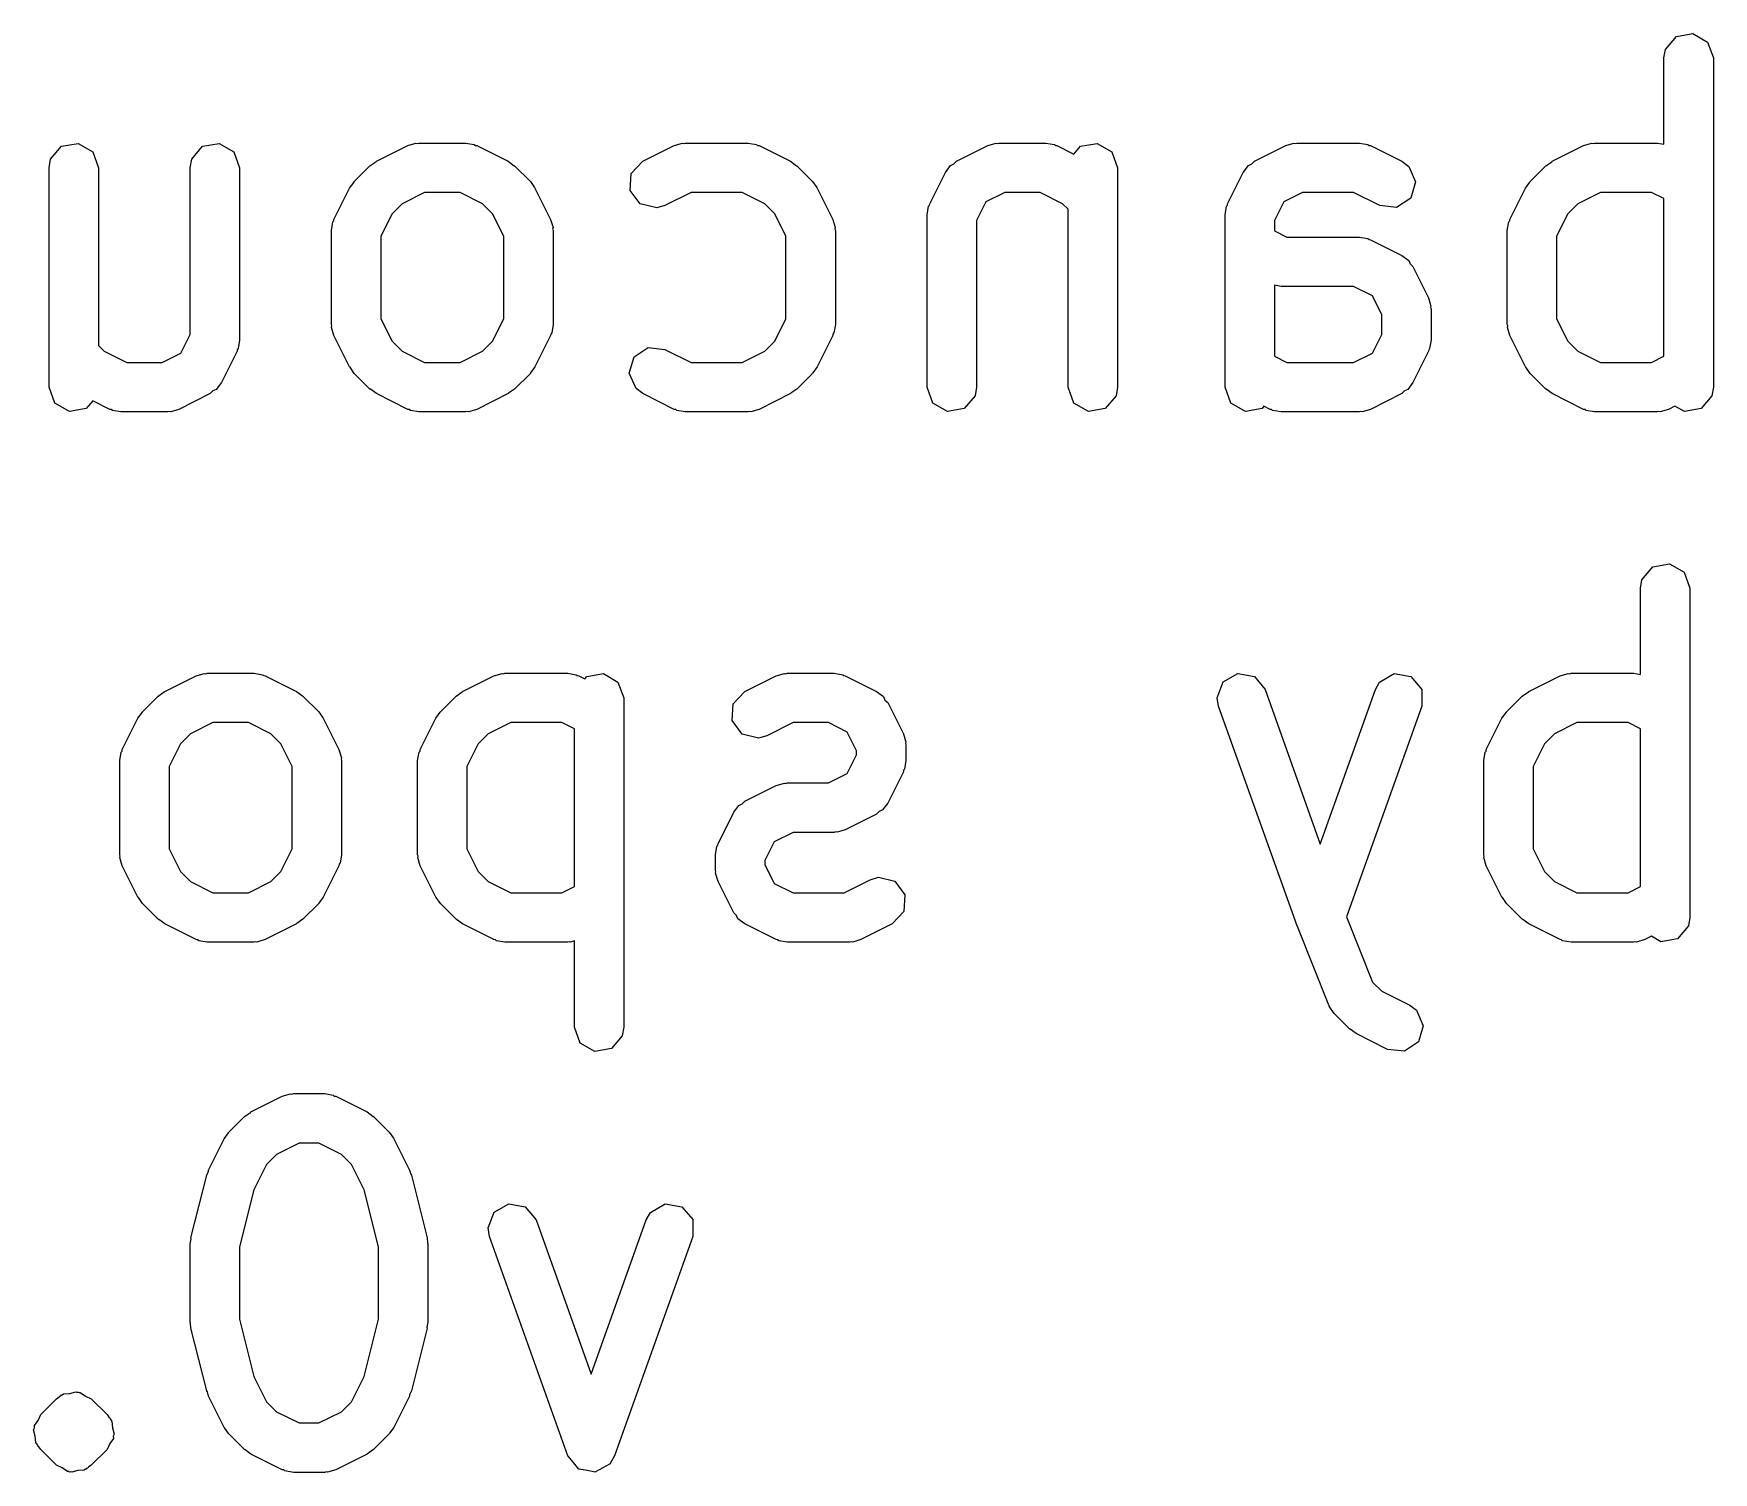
# Model space of a CAD drawing. Extents: x 3.18 to 9.55, y -3.25 to -0.52.
# Drawn here: x 8.5973 to 8.7982, y -0.7813 to -0.6093 of the extents above; entities that cross this region are included whole.
import ezdxf

# ---------------------------------------------------------------- set-up
doc = ezdxf.new("R2010")
doc.units = 0
doc.header["$MEASUREMENT"] = 0
doc.layers.add('BLACK', color=7, linetype='CONTINUOUS')

msp = doc.modelspace()

# ---------------------------------------------------------------- linework, layer by layer
at = {"layer": 'BLACK', "linetype": 'CONTINUOUS'}
for p, q in [((8.79245, -0.611223), (8.79375, -0.609675)), ((8.79375, -0.609675), (8.79574, -0.609325)), ((8.79574, -0.609325), (8.79749, -0.610334)), ((8.79749, -0.610334), (8.79818, -0.612232)), ((8.79227, -0.612232), (8.79245, -0.611223)), ((8.79227, -0.622544), (8.79227, -0.612232)), ((8.79818, -0.612232), (8.79818, -0.651603)), ((8.60065, -0.622799), (8.60264, -0.622448)), ((8.60264, -0.622448), (8.60439, -0.623458)), ((8.61752, -0.622799), (8.61951, -0.622448)), ((8.61951, -0.622448), (8.62126, -0.623458)), ((8.64205, -0.622715), (8.64303, -0.622422)), ((8.64303, -0.622422), (8.6432, -0.622464)), ((8.6432, -0.622464), (8.64337, -0.622403)), ((8.64337, -0.622403), (8.64899, -0.622403)), ((8.64899, -0.622403), (8.65, -0.622581)), ((8.65, -0.622581), (8.65014, -0.622695)), ((8.65014, -0.622695), (8.65031, -0.622715)), ((8.67392, -0.622715), (8.6749, -0.622422)), ((8.6749, -0.622422), (8.67507, -0.622464)), ((8.67507, -0.622464), (8.67524, -0.622403)), ((8.67524, -0.622403), (8.68274, -0.622403)), ((8.68274, -0.622403), (8.68375, -0.622581)), ((8.68375, -0.622581), (8.68388, -0.622695)), ((8.68388, -0.622695), (8.68406, -0.622715)), ((8.71141, -0.622715), (8.7124, -0.622422)), ((8.7124, -0.622422), (8.71257, -0.622464)), ((8.71257, -0.622464), (8.71273, -0.622403)), ((8.71273, -0.622403), (8.71836, -0.622403)), ((8.71836, -0.622403), (8.71937, -0.622581)), ((8.71937, -0.622581), (8.7195, -0.622695)), ((8.7195, -0.622695), (8.71968, -0.622715)), ((8.72251, -0.622799), (8.7245, -0.622448)), ((8.7245, -0.622448), (8.72625, -0.623458)), ((8.74704, -0.622715), (8.74802, -0.622422)), ((8.74802, -0.622422), (8.74819, -0.622464)), ((8.74819, -0.622464), (8.74836, -0.622403)), ((8.74836, -0.622403), (8.75585, -0.622403)), ((8.75585, -0.622403), (8.75686, -0.622581)), ((8.75686, -0.622581), (8.757, -0.622695)), ((8.757, -0.622695), (8.75718, -0.622715)), ((8.78266, -0.622715), (8.78364, -0.622422)), ((8.78364, -0.622422), (8.78381, -0.622464)), ((8.78381, -0.622464), (8.78398, -0.622403)), ((8.78398, -0.622403), (8.79148, -0.622403)), ((8.79148, -0.622403), (8.79227, -0.622544)), ((8.59917, -0.625356), (8.59935, -0.624346)), ((8.59935, -0.624346), (8.60065, -0.622799)), ((8.60439, -0.623458), (8.60508, -0.625356)), ((8.61604, -0.625356), (8.61622, -0.624346)), ((8.61622, -0.624346), (8.61752, -0.622799)), ((8.62126, -0.623458), (8.62195, -0.625356)), ((8.63753, -0.625143), (8.63825, -0.624636)), ((8.63825, -0.624636), (8.6383, -0.62459)), ((8.6383, -0.62459), (8.64205, -0.622715)), ((8.65031, -0.622715), (8.65406, -0.62459)), ((8.65406, -0.62459), (8.65477, -0.625116)), ((8.66878, -0.626056), (8.67017, -0.62459)), ((8.67017, -0.62459), (8.67392, -0.622715)), ((8.68406, -0.622715), (8.68781, -0.62459)), ((8.68781, -0.62459), (8.68852, -0.625116)), ((8.70736, -0.624911), (8.70766, -0.62459)), ((8.70766, -0.62459), (8.71141, -0.622715)), ((8.71968, -0.622715), (8.72172, -0.623736)), ((8.72172, -0.623736), (8.72251, -0.622799)), ((8.72625, -0.623458), (8.72694, -0.625356)), ((8.74298, -0.624911), (8.74329, -0.62459)), ((8.74329, -0.62459), (8.74704, -0.622715)), ((8.75718, -0.622715), (8.76092, -0.62459)), ((8.76092, -0.62459), (8.76175, -0.625201)), ((8.77814, -0.625143), (8.77886, -0.624636)), ((8.77886, -0.624636), (8.77891, -0.62459)), ((8.77891, -0.62459), (8.78266, -0.622715)), ((8.59917, -0.651603), (8.59917, -0.625356)), ((8.60508, -0.625356), (8.60508, -0.64663)), ((8.61604, -0.645281), (8.61604, -0.625356)), ((8.62195, -0.625356), (8.62195, -0.645978)), ((8.63566, -0.627017), (8.63753, -0.625143)), ((8.65477, -0.625116), (8.65483, -0.625143)), ((8.65483, -0.625143), (8.65671, -0.627017)), ((8.66866, -0.628072), (8.66878, -0.626056)), ((8.68852, -0.625116), (8.68858, -0.625143)), ((8.68858, -0.625143), (8.69045, -0.627017)), ((8.70447, -0.62966), (8.70634, -0.62591)), ((8.70634, -0.62591), (8.70696, -0.625086)), ((8.70696, -0.625086), (8.70736, -0.624911)), ((8.72694, -0.625356), (8.72694, -0.651603)), ((8.74009, -0.62966), (8.74196, -0.62591)), ((8.74196, -0.62591), (8.74258, -0.625086)), ((8.74258, -0.625086), (8.74298, -0.624911)), ((8.76175, -0.625201), (8.76255, -0.627054)), ((8.77626, -0.627017), (8.77814, -0.625143)), ((8.63323, -0.631534), (8.6351, -0.627785)), ((8.6351, -0.627785), (8.63563, -0.627076)), ((8.63563, -0.627076), (8.63566, -0.627017)), ((8.64407, -0.628309), (8.64137, -0.629657)), ((8.6483, -0.628309), (8.64407, -0.628309)), ((8.65099, -0.629657), (8.6483, -0.628309)), ((8.65671, -0.627017), (8.65721, -0.62774)), ((8.65721, -0.62774), (8.65726, -0.627785)), ((8.65726, -0.627785), (8.65913, -0.631534)), ((8.66986, -0.629695), (8.66866, -0.628072)), ((8.67594, -0.628309), (8.67281, -0.629872)), ((8.68204, -0.628309), (8.67594, -0.628309)), ((8.68474, -0.629657), (8.68204, -0.628309)), ((8.69045, -0.627017), (8.69096, -0.627741)), ((8.69096, -0.627741), (8.691, -0.627785)), ((8.691, -0.627785), (8.69288, -0.631534)), ((8.71343, -0.628309), (8.71119, -0.629431)), ((8.71766, -0.628309), (8.71343, -0.628309)), ((8.72036, -0.629657), (8.71766, -0.628309)), ((8.74905, -0.628309), (8.74681, -0.629431)), ((8.75516, -0.628309), (8.74905, -0.628309)), ((8.75828, -0.629872), (8.75516, -0.628309)), ((8.76255, -0.627054), (8.76198, -0.62899)), ((8.77384, -0.631534), (8.77571, -0.627785)), ((8.77571, -0.627785), (8.77624, -0.627076)), ((8.77624, -0.627076), (8.77626, -0.627017)), ((8.78467, -0.628309), (8.78198, -0.629657)), ((8.79078, -0.628309), (8.78467, -0.628309)), ((8.79227, -0.629056), (8.79078, -0.628309)), ((8.64137, -0.629657), (8.64017, -0.630854)), ((8.65219, -0.630854), (8.65099, -0.629657)), ((8.67183, -0.630164), (8.66986, -0.629695)), ((8.67281, -0.629872), (8.67183, -0.630164)), ((8.68594, -0.630854), (8.68474, -0.629657)), ((8.70416, -0.63098), (8.70434, -0.62997)), ((8.70434, -0.62997), (8.70445, -0.629835)), ((8.70445, -0.629835), (8.70447, -0.62966)), ((8.71119, -0.629431), (8.71006, -0.631677)), ((8.72103, -0.630328), (8.72036, -0.629657)), ((8.72103, -0.651603), (8.72103, -0.630328)), ((8.73978, -0.63098), (8.73996, -0.62997)), ((8.73996, -0.62997), (8.74007, -0.629835)), ((8.74007, -0.629835), (8.74009, -0.62966)), ((8.74681, -0.629431), (8.74568, -0.631677)), ((8.76029, -0.630103), (8.75828, -0.629872)), ((8.76198, -0.62899), (8.76029, -0.630103)), ((8.78198, -0.629657), (8.78078, -0.630854)), ((8.79227, -0.647903), (8.79227, -0.629056)), ((8.63292, -0.632855), (8.63309, -0.631845)), ((8.63309, -0.631845), (8.63321, -0.63171)), ((8.63321, -0.63171), (8.63323, -0.631534)), ((8.64017, -0.630854), (8.63882, -0.633552)), ((8.65354, -0.633552), (8.65219, -0.630854)), ((8.65913, -0.631534), (8.65943, -0.632517)), ((8.65943, -0.632517), (8.65938, -0.632689)), ((8.65938, -0.632689), (8.65944, -0.632855)), ((8.68728, -0.633552), (8.68594, -0.630854)), ((8.69288, -0.631534), (8.69317, -0.632517)), ((8.69317, -0.632517), (8.69313, -0.632689)), ((8.69313, -0.632689), (8.69319, -0.632855)), ((8.70416, -0.651603), (8.70416, -0.63098)), ((8.71006, -0.631677), (8.71006, -0.651603)), ((8.73978, -0.651603), (8.73978, -0.63098)), ((8.74568, -0.631677), (8.74568, -0.632905)), ((8.77352, -0.632855), (8.7737, -0.631845)), ((8.7737, -0.631845), (8.77382, -0.63171)), ((8.77382, -0.63171), (8.77384, -0.631534)), ((8.78078, -0.630854), (8.77943, -0.633552)), ((8.63292, -0.644104), (8.63292, -0.632855)), ((8.63882, -0.633552), (8.63882, -0.643406)), ((8.65354, -0.643406), (8.65354, -0.633552)), ((8.65944, -0.632855), (8.65944, -0.644104)), ((8.68728, -0.643406), (8.68728, -0.633552)), ((8.69319, -0.632855), (8.69319, -0.644104)), ((8.74568, -0.632905), (8.74718, -0.633652)), ((8.74718, -0.633652), (8.75585, -0.633652)), ((8.75585, -0.633652), (8.75686, -0.63383)), ((8.75686, -0.63383), (8.757, -0.633943)), ((8.757, -0.633943), (8.75718, -0.633963)), ((8.75718, -0.633963), (8.76092, -0.635838)), ((8.77352, -0.644104), (8.77352, -0.632855)), ((8.77943, -0.633552), (8.77943, -0.643406)), ((8.76092, -0.635838), (8.76175, -0.636449)), ((8.76175, -0.636449), (8.76192, -0.636855)), ((8.76192, -0.636855), (8.76225, -0.637159)), ((8.76225, -0.637159), (8.76412, -0.640908)), ((8.74648, -0.639557), (8.74568, -0.639417)), ((8.74568, -0.639417), (8.74568, -0.647903)), ((8.75516, -0.639557), (8.74648, -0.639557)), ((8.7574, -0.64068), (8.75516, -0.639557)), ((8.75853, -0.642926), (8.7574, -0.64068)), ((8.76412, -0.640908), (8.76441, -0.641891)), ((8.76441, -0.641891), (8.76437, -0.642063)), ((8.76437, -0.642063), (8.76443, -0.642229)), ((8.76443, -0.642229), (8.76443, -0.645978)), ((8.63298, -0.644269), (8.63292, -0.644104)), ((8.63294, -0.644441), (8.63298, -0.644269)), ((8.63323, -0.645424), (8.63294, -0.644441)), ((8.63882, -0.643406), (8.64017, -0.646104)), ((8.65219, -0.646104), (8.65354, -0.643406)), ((8.65944, -0.644104), (8.65927, -0.645113)), ((8.68594, -0.646104), (8.68728, -0.643406)), ((8.69319, -0.644104), (8.69301, -0.645113)), ((8.75853, -0.645281), (8.75853, -0.642926)), ((8.77358, -0.644269), (8.77352, -0.644104)), ((8.77354, -0.644441), (8.77358, -0.644269)), ((8.77384, -0.645424), (8.77354, -0.644441)), ((8.77943, -0.643406), (8.78078, -0.646104)), ((8.60508, -0.64663), (8.60575, -0.647301)), ((8.61492, -0.647527), (8.61604, -0.645281)), ((8.62195, -0.645978), (8.62177, -0.646988)), ((8.6351, -0.649174), (8.63323, -0.645424)), ((8.64017, -0.646104), (8.64137, -0.647301)), ((8.65099, -0.647301), (8.65219, -0.646104)), ((8.65913, -0.645424), (8.65726, -0.649174)), ((8.65915, -0.645249), (8.65913, -0.645424)), ((8.65927, -0.645113), (8.65915, -0.645249)), ((8.68474, -0.647301), (8.68594, -0.646104)), ((8.69288, -0.645424), (8.691, -0.649174)), ((8.6929, -0.645249), (8.69288, -0.645424)), ((8.69301, -0.645113), (8.6929, -0.645249)), ((8.7574, -0.647527), (8.75853, -0.645281)), ((8.76443, -0.645978), (8.76425, -0.646988)), ((8.77571, -0.649174), (8.77384, -0.645424)), ((8.78078, -0.646104), (8.78198, -0.647301)), ((8.60575, -0.647301), (8.60845, -0.64865)), ((8.60845, -0.64865), (8.61268, -0.64865)), ((8.61268, -0.64865), (8.61492, -0.647527)), ((8.62164, -0.647299), (8.61976, -0.651048)), ((8.62166, -0.647123), (8.62164, -0.647299)), ((8.62177, -0.646988), (8.62166, -0.647123)), ((8.64137, -0.647301), (8.64407, -0.64865)), ((8.64407, -0.64865), (8.6483, -0.64865)), ((8.6483, -0.64865), (8.65099, -0.647301)), ((8.66854, -0.649905), (8.66912, -0.647969)), ((8.66912, -0.647969), (8.6708, -0.646856)), ((8.6708, -0.646856), (8.67281, -0.647087)), ((8.67281, -0.647087), (8.67594, -0.64865)), ((8.67594, -0.64865), (8.68204, -0.64865)), ((8.68204, -0.64865), (8.68474, -0.647301)), ((8.74568, -0.647903), (8.74718, -0.64865)), ((8.74718, -0.64865), (8.75516, -0.64865)), ((8.75516, -0.64865), (8.7574, -0.647527)), ((8.76412, -0.647299), (8.76225, -0.651048)), ((8.76414, -0.647123), (8.76412, -0.647299)), ((8.76425, -0.646988), (8.76414, -0.647123)), ((8.78198, -0.647301), (8.78467, -0.64865)), ((8.78467, -0.64865), (8.79078, -0.64865)), ((8.79078, -0.64865), (8.79227, -0.647903)), ((8.63515, -0.649218), (8.6351, -0.649174)), ((8.63566, -0.649941), (8.63515, -0.649218)), ((8.63753, -0.651816), (8.63566, -0.649941)), ((8.65671, -0.649941), (8.65483, -0.651816)), ((8.65673, -0.649883), (8.65671, -0.649941)), ((8.65726, -0.649174), (8.65673, -0.649883)), ((8.66935, -0.651758), (8.66854, -0.649905)), ((8.69045, -0.649941), (8.68858, -0.651816)), ((8.69048, -0.649883), (8.69045, -0.649941)), ((8.691, -0.649174), (8.69048, -0.649883)), ((8.77576, -0.649218), (8.77571, -0.649174)), ((8.77626, -0.649941), (8.77576, -0.649218)), ((8.77814, -0.651816), (8.77626, -0.649941)), ((8.59986, -0.653501), (8.59917, -0.651603)), ((8.61844, -0.652369), (8.61469, -0.654244)), ((8.61875, -0.652048), (8.61844, -0.652369)), ((8.61915, -0.651872), (8.61875, -0.652048)), ((8.61976, -0.651048), (8.61915, -0.651872)), ((8.63759, -0.651843), (8.63753, -0.651816)), ((8.6383, -0.652369), (8.63759, -0.651843)), ((8.64205, -0.654244), (8.6383, -0.652369)), ((8.65406, -0.652369), (8.65031, -0.654244)), ((8.65411, -0.652322), (8.65406, -0.652369)), ((8.65483, -0.651816), (8.65411, -0.652322)), ((8.67017, -0.652369), (8.66935, -0.651758)), ((8.67392, -0.654244), (8.67017, -0.652369)), ((8.68781, -0.652369), (8.68406, -0.654244)), ((8.68785, -0.652322), (8.68781, -0.652369)), ((8.68858, -0.651816), (8.68785, -0.652322)), ((8.70485, -0.653501), (8.70416, -0.651603)), ((8.70989, -0.652612), (8.70859, -0.65416)), ((8.71006, -0.651603), (8.70989, -0.652612)), ((8.72172, -0.653501), (8.72103, -0.651603)), ((8.72676, -0.652612), (8.72546, -0.65416)), ((8.72694, -0.651603), (8.72676, -0.652612)), ((8.74047, -0.653501), (8.73978, -0.651603)), ((8.76092, -0.652369), (8.75718, -0.654244)), ((8.76123, -0.652048), (8.76092, -0.652369)), ((8.76163, -0.651872), (8.76123, -0.652048)), ((8.76225, -0.651048), (8.76163, -0.651872)), ((8.7782, -0.651843), (8.77814, -0.651816)), ((8.77891, -0.652369), (8.7782, -0.651843)), ((8.78266, -0.654244), (8.77891, -0.652369)), ((8.798, -0.652612), (8.7967, -0.65416)), ((8.79818, -0.651603), (8.798, -0.652612)), ((8.60161, -0.65451), (8.59986, -0.653501)), ((8.6036, -0.65416), (8.60161, -0.65451)), ((8.60439, -0.653223), (8.6036, -0.65416)), ((8.60643, -0.654244), (8.60439, -0.653223)), ((8.6066, -0.654264), (8.60643, -0.654244)), ((8.60674, -0.654377), (8.6066, -0.654264)), ((8.60775, -0.654555), (8.60674, -0.654377)), ((8.61337, -0.654555), (8.60775, -0.654555)), ((8.61354, -0.654495), (8.61337, -0.654555)), ((8.61371, -0.654536), (8.61354, -0.654495)), ((8.61469, -0.654244), (8.61371, -0.654536)), ((8.64222, -0.654264), (8.64205, -0.654244)), ((8.64236, -0.654377), (8.64222, -0.654264)), ((8.64337, -0.654555), (8.64236, -0.654377)), ((8.64899, -0.654555), (8.64337, -0.654555)), ((8.64916, -0.654495), (8.64899, -0.654555)), ((8.64933, -0.654536), (8.64916, -0.654495)), ((8.65031, -0.654244), (8.64933, -0.654536)), ((8.67409, -0.654264), (8.67392, -0.654244)), ((8.67423, -0.654377), (8.67409, -0.654264)), ((8.67524, -0.654555), (8.67423, -0.654377)), ((8.68274, -0.654555), (8.67524, -0.654555)), ((8.6829, -0.654495), (8.68274, -0.654555)), ((8.68308, -0.654536), (8.6829, -0.654495)), ((8.68406, -0.654244), (8.68308, -0.654536)), ((8.7066, -0.65451), (8.70485, -0.653501)), ((8.70859, -0.65416), (8.7066, -0.65451)), ((8.72347, -0.65451), (8.72172, -0.653501)), ((8.72546, -0.65416), (8.72347, -0.65451)), ((8.74222, -0.65451), (8.74047, -0.653501)), ((8.74421, -0.65416), (8.74222, -0.65451)), ((8.74444, -0.653883), (8.74421, -0.65416)), ((8.74516, -0.654244), (8.74444, -0.653883)), ((8.74534, -0.654264), (8.74516, -0.654244)), ((8.74547, -0.654377), (8.74534, -0.654264)), ((8.74648, -0.654555), (8.74547, -0.654377)), ((8.75585, -0.654555), (8.74648, -0.654555)), ((8.75602, -0.654495), (8.75585, -0.654555)), ((8.75619, -0.654536), (8.75602, -0.654495)), ((8.75718, -0.654244), (8.75619, -0.654536)), ((8.78283, -0.654264), (8.78266, -0.654244)), ((8.78297, -0.654377), (8.78283, -0.654264)), ((8.78398, -0.654555), (8.78297, -0.654377)), ((8.79148, -0.654555), (8.78398, -0.654555)), ((8.79164, -0.654495), (8.79148, -0.654555)), ((8.79181, -0.654536), (8.79164, -0.654495)), ((8.7928, -0.654244), (8.79181, -0.654536)), ((8.79357, -0.653854), (8.7928, -0.654244)), ((8.79471, -0.65451), (8.79357, -0.653854)), ((8.7967, -0.65416), (8.79471, -0.65451)), ((8.79094, -0.673061), (8.79293, -0.67271)), ((8.79293, -0.67271), (8.79467, -0.67372)), ((8.78946, -0.675618), (8.78964, -0.674608)), ((8.78964, -0.674608), (8.79094, -0.673061)), ((8.79467, -0.67372), (8.79537, -0.675618)), ((8.78946, -0.685929), (8.78946, -0.675618)), ((8.79537, -0.675618), (8.79537, -0.714988)), ((8.61299, -0.687975), (8.61674, -0.686101)), ((8.61674, -0.686101), (8.61772, -0.685808)), ((8.61772, -0.685808), (8.61789, -0.685849)), ((8.61789, -0.685849), (8.61806, -0.685789)), ((8.61806, -0.685789), (8.62368, -0.685789)), ((8.62368, -0.685789), (8.62469, -0.685967)), ((8.62469, -0.685967), (8.62483, -0.68608)), ((8.62483, -0.68608), (8.625, -0.686101)), ((8.625, -0.686101), (8.62875, -0.687975)), ((8.64861, -0.687975), (8.65236, -0.686101)), ((8.65236, -0.686101), (8.65334, -0.685808)), ((8.65334, -0.685808), (8.65351, -0.685849)), ((8.65351, -0.685849), (8.65368, -0.685789)), ((8.65368, -0.685789), (8.66118, -0.685789)), ((8.66118, -0.685789), (8.66219, -0.685967)), ((8.66219, -0.685967), (8.66232, -0.68608)), ((8.66232, -0.68608), (8.6625, -0.686101)), ((8.6625, -0.686101), (8.66322, -0.686461)), ((8.66322, -0.686461), (8.66345, -0.686185)), ((8.66345, -0.686185), (8.66544, -0.685834)), ((8.66544, -0.685834), (8.66719, -0.686844)), ((8.66719, -0.686844), (8.66788, -0.688742)), ((8.68236, -0.687975), (8.68611, -0.686101)), ((8.68611, -0.686101), (8.68709, -0.685808)), ((8.68709, -0.685808), (8.68726, -0.685849)), ((8.68726, -0.685849), (8.68743, -0.685789)), ((8.68743, -0.685789), (8.69305, -0.685789)), ((8.69305, -0.685789), (8.69406, -0.685967)), ((8.69406, -0.685967), (8.6942, -0.68608)), ((8.6942, -0.68608), (8.69437, -0.686101)), ((8.69437, -0.686101), (8.69812, -0.687975)), ((8.73884, -0.688724), (8.73954, -0.68683)), ((8.73954, -0.68683), (8.7413, -0.685831)), ((8.7413, -0.685831), (8.74329, -0.686194)), ((8.74329, -0.686194), (8.74457, -0.687749)), ((8.75776, -0.687749), (8.75827, -0.686857)), ((8.75827, -0.686857), (8.76001, -0.685837)), ((8.76001, -0.685837), (8.762, -0.686176)), ((8.762, -0.686176), (8.76331, -0.687715)), ((8.77609, -0.687975), (8.77984, -0.686101)), ((8.77984, -0.686101), (8.78083, -0.685808)), ((8.78083, -0.685808), (8.781, -0.685849)), ((8.781, -0.685849), (8.78116, -0.685789)), ((8.78116, -0.685789), (8.78866, -0.685789)), ((8.78866, -0.685789), (8.78946, -0.685929)), ((8.61035, -0.690403), (8.61222, -0.688529)), ((8.61222, -0.688529), (8.61294, -0.688022)), ((8.61294, -0.688022), (8.61299, -0.687975)), ((8.62875, -0.687975), (8.62946, -0.688501)), ((8.62946, -0.688501), (8.62952, -0.688529)), ((8.62952, -0.688529), (8.6314, -0.690403)), ((8.64597, -0.690403), (8.64784, -0.688529)), ((8.64784, -0.688529), (8.64857, -0.688022)), ((8.64857, -0.688022), (8.64861, -0.687975)), ((8.66788, -0.688742), (8.66788, -0.728112)), ((8.68097, -0.689442), (8.68236, -0.687975)), ((8.69812, -0.687975), (8.69894, -0.688586)), ((8.69894, -0.688586), (8.69912, -0.688992)), ((8.73901, -0.689735), (8.73884, -0.688724)), ((8.74457, -0.687749), (8.75117, -0.706209)), ((8.75117, -0.706209), (8.75776, -0.687749)), ((8.76331, -0.687715), (8.76332, -0.689735)), ((8.77345, -0.690403), (8.77533, -0.688529)), ((8.77533, -0.688529), (8.77605, -0.688022)), ((8.77605, -0.688022), (8.77609, -0.687975)), ((8.60979, -0.691171), (8.61032, -0.690462)), ((8.61032, -0.690462), (8.61035, -0.690403)), ((8.6314, -0.690403), (8.6319, -0.691126)), ((8.64541, -0.691171), (8.64594, -0.690462)), ((8.64594, -0.690462), (8.64597, -0.690403)), ((8.68085, -0.691458), (8.68097, -0.689442)), ((8.69912, -0.688992), (8.69944, -0.689296)), ((8.69944, -0.689296), (8.70132, -0.693045)), ((8.74839, -0.715981), (8.73901, -0.689735)), ((8.76332, -0.689735), (8.75432, -0.714929)), ((8.7729, -0.691171), (8.77342, -0.690462)), ((8.77342, -0.690462), (8.77345, -0.690403)), ((8.60792, -0.69492), (8.60979, -0.691171)), ((8.61876, -0.691694), (8.61606, -0.693043)), ((8.62299, -0.691694), (8.61876, -0.691694)), ((8.62568, -0.693043), (8.62299, -0.691694)), ((8.6319, -0.691126), (8.63195, -0.691171)), ((8.63195, -0.691171), (8.63382, -0.69492)), ((8.64354, -0.69492), (8.64541, -0.691171)), ((8.65438, -0.691694), (8.65168, -0.693043)), ((8.66048, -0.691694), (8.65438, -0.691694)), ((8.66198, -0.692441), (8.66048, -0.691694)), ((8.66198, -0.711289), (8.66198, -0.692441)), ((8.68205, -0.693081), (8.68085, -0.691458)), ((8.68812, -0.691694), (8.685, -0.693257)), ((8.69235, -0.691694), (8.68812, -0.691694)), ((8.6946, -0.692817), (8.69235, -0.691694)), ((8.69572, -0.695063), (8.6946, -0.692817)), ((8.77102, -0.69492), (8.7729, -0.691171)), ((8.78186, -0.691694), (8.77916, -0.693043)), ((8.78797, -0.691694), (8.78186, -0.691694)), ((8.78946, -0.692441), (8.78797, -0.691694)), ((8.78946, -0.711289), (8.78946, -0.692441)), ((8.6079, -0.695096), (8.60792, -0.69492)), ((8.61486, -0.69424), (8.61351, -0.696938)), ((8.61606, -0.693043), (8.61486, -0.69424)), ((8.62688, -0.69424), (8.62568, -0.693043)), ((8.62823, -0.696938), (8.62688, -0.69424)), ((8.63382, -0.69492), (8.63412, -0.695903)), ((8.64352, -0.695096), (8.64354, -0.69492)), ((8.65048, -0.69424), (8.64913, -0.696938)), ((8.65168, -0.693043), (8.65048, -0.69424)), ((8.68401, -0.69355), (8.68205, -0.693081)), ((8.685, -0.693257), (8.68401, -0.69355)), ((8.70132, -0.693045), (8.70161, -0.694028)), ((8.70161, -0.694028), (8.70157, -0.6942)), ((8.70157, -0.6942), (8.70163, -0.694366)), ((8.70163, -0.694366), (8.70163, -0.696241)), ((8.771, -0.695096), (8.77102, -0.69492)), ((8.77797, -0.69424), (8.77662, -0.696938)), ((8.77916, -0.693043), (8.77797, -0.69424)), ((8.60761, -0.696241), (8.60779, -0.695231)), ((8.60761, -0.707489), (8.60761, -0.696241)), ((8.60779, -0.695231), (8.6079, -0.695096)), ((8.61351, -0.696938), (8.61351, -0.706792)), ((8.62823, -0.706792), (8.62823, -0.696938)), ((8.63412, -0.695903), (8.63407, -0.696075)), ((8.63407, -0.696075), (8.63414, -0.696241)), ((8.63414, -0.696241), (8.63414, -0.707489)), ((8.64323, -0.696241), (8.64341, -0.695231)), ((8.64323, -0.707489), (8.64323, -0.696241)), ((8.64341, -0.695231), (8.64352, -0.695096)), ((8.64913, -0.696938), (8.64913, -0.706792)), ((8.6946, -0.697789), (8.69572, -0.695544)), ((8.69572, -0.695544), (8.69572, -0.695063)), ((8.70163, -0.696241), (8.70145, -0.697251)), ((8.77071, -0.696241), (8.77089, -0.695231)), ((8.77071, -0.707489), (8.77071, -0.696241)), ((8.77089, -0.695231), (8.771, -0.695096)), ((8.77662, -0.696938), (8.77662, -0.706792)), ((8.68611, -0.699224), (8.68709, -0.698932)), ((8.68709, -0.698932), (8.68726, -0.698973)), ((8.68726, -0.698973), (8.68743, -0.698912)), ((8.68743, -0.698912), (8.69235, -0.698912)), ((8.69235, -0.698912), (8.6946, -0.697789)), ((8.70132, -0.697561), (8.69944, -0.701311)), ((8.70134, -0.697386), (8.70132, -0.697561)), ((8.70145, -0.697251), (8.70134, -0.697386)), ((8.68236, -0.701099), (8.68611, -0.699224)), ((8.67916, -0.706169), (8.68104, -0.702419)), ((8.68104, -0.702419), (8.68165, -0.701596)), ((8.68165, -0.701596), (8.68205, -0.70142)), ((8.68205, -0.70142), (8.68236, -0.701099)), ((8.69812, -0.702631), (8.69437, -0.704506)), ((8.69842, -0.70231), (8.69812, -0.702631)), ((8.69883, -0.702134), (8.69842, -0.70231)), ((8.69944, -0.701311), (8.69883, -0.702134)), ((8.68812, -0.704818), (8.68588, -0.705941)), ((8.69305, -0.704818), (8.68812, -0.704818)), ((8.69322, -0.704757), (8.69305, -0.704818)), ((8.69339, -0.704798), (8.69322, -0.704757)), ((8.69437, -0.704506), (8.69339, -0.704798)), ((8.61351, -0.706792), (8.61486, -0.70949)), ((8.62688, -0.70949), (8.62823, -0.706792)), ((8.64913, -0.706792), (8.65048, -0.70949)), ((8.67885, -0.707489), (8.67903, -0.706479)), ((8.67903, -0.706479), (8.67914, -0.706344)), ((8.67914, -0.706344), (8.67916, -0.706169)), ((8.68588, -0.705941), (8.68475, -0.708186)), ((8.77662, -0.706792), (8.77797, -0.70949)), ((8.60767, -0.707655), (8.60761, -0.707489)), ((8.60763, -0.707827), (8.60767, -0.707655)), ((8.60792, -0.70881), (8.60763, -0.707827)), ((8.60979, -0.712559), (8.60792, -0.70881)), ((8.63382, -0.70881), (8.63195, -0.712559)), ((8.63384, -0.708634), (8.63382, -0.70881)), ((8.63396, -0.708499), (8.63384, -0.708634)), ((8.63414, -0.707489), (8.63396, -0.708499)), ((8.64329, -0.707655), (8.64323, -0.707489)), ((8.64325, -0.707827), (8.64329, -0.707655)), ((8.64354, -0.70881), (8.64325, -0.707827)), ((8.64541, -0.712559), (8.64354, -0.70881)), ((8.67885, -0.709364), (8.67885, -0.707489)), ((8.68475, -0.708186), (8.68475, -0.708667)), ((8.68475, -0.708667), (8.68588, -0.710913)), ((8.77077, -0.707655), (8.77071, -0.707489)), ((8.77073, -0.707827), (8.77077, -0.707655)), ((8.77102, -0.70881), (8.77073, -0.707827)), ((8.7729, -0.712559), (8.77102, -0.70881)), ((8.61486, -0.70949), (8.61606, -0.710687)), ((8.61606, -0.710687), (8.61876, -0.712036)), ((8.62299, -0.712036), (8.62568, -0.710687)), ((8.62568, -0.710687), (8.62688, -0.70949)), ((8.65048, -0.70949), (8.65168, -0.710687)), ((8.65168, -0.710687), (8.65438, -0.712036)), ((8.67891, -0.70953), (8.67885, -0.709364)), ((8.67887, -0.709702), (8.67891, -0.70953)), ((8.67916, -0.710685), (8.67887, -0.709702)), ((8.68104, -0.714434), (8.67916, -0.710685)), ((8.68588, -0.710913), (8.68812, -0.712036)), ((8.69423, -0.712036), (8.69735, -0.710473)), ((8.69735, -0.710473), (8.69834, -0.71018)), ((8.69834, -0.71018), (8.7003, -0.71065)), ((8.7003, -0.71065), (8.7015, -0.712272)), ((8.77797, -0.70949), (8.77916, -0.710687)), ((8.77916, -0.710687), (8.78186, -0.712036)), ((8.60984, -0.712604), (8.60979, -0.712559)), ((8.61035, -0.713327), (8.60984, -0.712604)), ((8.61876, -0.712036), (8.62299, -0.712036)), ((8.63195, -0.712559), (8.63142, -0.713268)), ((8.64546, -0.712604), (8.64541, -0.712559)), ((8.64597, -0.713327), (8.64546, -0.712604)), ((8.65438, -0.712036), (8.66048, -0.712036)), ((8.66048, -0.712036), (8.66198, -0.711289)), ((8.68812, -0.712036), (8.69423, -0.712036)), ((8.7015, -0.712272), (8.70138, -0.714288)), ((8.77295, -0.712604), (8.7729, -0.712559)), ((8.77345, -0.713327), (8.77295, -0.712604)), ((8.78186, -0.712036), (8.78797, -0.712036)), ((8.78797, -0.712036), (8.78946, -0.711289)), ((8.61222, -0.715202), (8.61035, -0.713327)), ((8.6314, -0.713327), (8.62952, -0.715202)), ((8.63142, -0.713268), (8.6314, -0.713327)), ((8.64784, -0.715202), (8.64597, -0.713327)), ((8.68136, -0.714738), (8.68104, -0.714434)), ((8.68153, -0.715144), (8.68136, -0.714738)), ((8.70138, -0.714288), (8.69999, -0.715755)), ((8.75432, -0.714929), (8.75743, -0.722703)), ((8.77533, -0.715202), (8.77345, -0.713327)), ((8.79537, -0.714988), (8.79519, -0.715998)), ((8.61228, -0.715229), (8.61222, -0.715202)), ((8.61299, -0.715755), (8.61228, -0.715229)), ((8.61674, -0.717629), (8.61299, -0.715755)), ((8.62875, -0.715755), (8.625, -0.717629)), ((8.6288, -0.715708), (8.62875, -0.715755)), ((8.62952, -0.715202), (8.6288, -0.715708)), ((8.6479, -0.715229), (8.64784, -0.715202)), ((8.64861, -0.715755), (8.6479, -0.715229)), ((8.65236, -0.717629), (8.64861, -0.715755)), ((8.68236, -0.715755), (8.68153, -0.715144)), ((8.68611, -0.717629), (8.68236, -0.715755)), ((8.69999, -0.715755), (8.69625, -0.717629)), ((8.7484, -0.715996), (8.74839, -0.715981)), ((8.7484, -0.716015), (8.7484, -0.715996)), ((8.74842, -0.716034), (8.7484, -0.716015)), ((8.74843, -0.716085), (8.74842, -0.716034)), ((8.75218, -0.725459), (8.74843, -0.716085)), ((8.77538, -0.715229), (8.77533, -0.715202)), ((8.77609, -0.715755), (8.77538, -0.715229)), ((8.77984, -0.717629), (8.77609, -0.715755)), ((8.79519, -0.715998), (8.79389, -0.717546)), ((8.61691, -0.71765), (8.61674, -0.717629)), ((8.61705, -0.717763), (8.61691, -0.71765)), ((8.61806, -0.717941), (8.61705, -0.717763)), ((8.62368, -0.717941), (8.61806, -0.717941)), ((8.62385, -0.717881), (8.62368, -0.717941)), ((8.62402, -0.717922), (8.62385, -0.717881)), ((8.625, -0.717629), (8.62402, -0.717922)), ((8.65253, -0.71765), (8.65236, -0.717629)), ((8.65267, -0.717763), (8.65253, -0.71765)), ((8.65368, -0.717941), (8.65267, -0.717763)), ((8.66118, -0.717941), (8.65368, -0.717941)), ((8.66134, -0.717881), (8.66118, -0.717941)), ((8.66152, -0.717922), (8.66134, -0.717881)), ((8.66198, -0.717785), (8.66152, -0.717922)), ((8.66198, -0.728112), (8.66198, -0.717785)), ((8.68628, -0.71765), (8.68611, -0.717629)), ((8.68642, -0.717763), (8.68628, -0.71765)), ((8.68743, -0.717941), (8.68642, -0.717763)), ((8.69492, -0.717941), (8.68743, -0.717941)), ((8.69509, -0.717881), (8.69492, -0.717941)), ((8.69526, -0.717922), (8.69509, -0.717881)), ((8.69625, -0.717629), (8.69526, -0.717922)), ((8.78002, -0.71765), (8.77984, -0.717629)), ((8.78015, -0.717763), (8.78002, -0.71765)), ((8.78116, -0.717941), (8.78015, -0.717763)), ((8.78866, -0.717941), (8.78116, -0.717941)), ((8.78883, -0.717881), (8.78866, -0.717941)), ((8.789, -0.717922), (8.78883, -0.717881)), ((8.78998, -0.717629), (8.789, -0.717922)), ((8.79076, -0.71724), (8.78998, -0.717629)), ((8.7919, -0.717896), (8.79076, -0.71724)), ((8.79389, -0.717546), (8.7919, -0.717896)), ((8.75743, -0.722703), (8.75854, -0.72381)), ((8.75854, -0.72381), (8.76186, -0.725471)), ((8.75223, -0.725524), (8.75218, -0.725459)), ((8.75224, -0.72561), (8.75223, -0.725524)), ((8.75283, -0.72645), (8.75224, -0.72561)), ((8.7547, -0.728325), (8.75283, -0.72645)), ((8.76186, -0.725471), (8.76269, -0.726082)), ((8.76269, -0.726082), (8.76349, -0.727935)), ((8.66267, -0.73001), (8.66198, -0.728112)), ((8.6677, -0.729122), (8.6664, -0.730669)), ((8.66788, -0.728112), (8.6677, -0.729122)), ((8.75476, -0.728352), (8.7547, -0.728325)), ((8.75547, -0.728878), (8.75476, -0.728352)), ((8.75922, -0.730753), (8.75547, -0.728878)), ((8.76349, -0.727935), (8.76291, -0.729871)), ((8.66442, -0.73102), (8.66267, -0.73001)), ((8.6664, -0.730669), (8.66442, -0.73102)), ((8.76123, -0.730984), (8.75922, -0.730753)), ((8.76291, -0.729871), (8.76123, -0.730984)), ((8.6233, -0.738238), (8.62705, -0.736363)), ((8.62705, -0.736363), (8.62803, -0.736071)), ((8.62803, -0.736071), (8.6282, -0.736112)), ((8.6282, -0.736112), (8.62837, -0.736051)), ((8.62837, -0.736051), (8.63212, -0.736051)), ((8.63212, -0.736051), (8.63313, -0.736229)), ((8.63313, -0.736229), (8.63327, -0.736343)), ((8.63327, -0.736343), (8.63344, -0.736363)), ((8.63344, -0.736363), (8.63719, -0.738238)), ((8.62066, -0.740666), (8.62253, -0.738791)), ((8.62253, -0.738791), (8.62326, -0.738285)), ((8.62326, -0.738285), (8.6233, -0.738238)), ((8.63719, -0.738238), (8.6379, -0.738764)), ((8.6379, -0.738764), (8.63796, -0.738791)), ((8.63796, -0.738791), (8.63983, -0.740666)), ((8.62011, -0.741433), (8.62063, -0.740724)), ((8.62063, -0.740724), (8.62066, -0.740666)), ((8.63983, -0.740666), (8.64034, -0.741389)), ((8.61823, -0.745183), (8.62011, -0.741433)), ((8.62907, -0.741957), (8.62637, -0.743306)), ((8.63142, -0.741957), (8.62907, -0.741957)), ((8.63412, -0.743306), (8.63142, -0.741957)), ((8.64034, -0.741389), (8.64039, -0.741433)), ((8.64039, -0.741433), (8.64226, -0.745183)), ((8.61821, -0.745322), (8.61823, -0.745183)), ((8.62517, -0.744503), (8.62366, -0.747534)), ((8.62637, -0.743306), (8.62517, -0.744503)), ((8.63532, -0.744503), (8.63412, -0.743306)), ((8.63683, -0.747534), (8.63532, -0.744503)), ((8.64226, -0.745183), (8.64241, -0.745671)), ((8.61613, -0.753286), (8.61801, -0.745787)), ((8.61801, -0.745787), (8.61821, -0.745322)), ((8.64241, -0.745671), (8.64248, -0.745787)), ((8.64248, -0.745787), (8.64436, -0.753286)), ((8.62366, -0.747534), (8.62195, -0.754366)), ((8.63854, -0.754366), (8.63683, -0.747534)), ((8.65237, -0.750216), (8.65412, -0.749217)), ((8.65412, -0.749217), (8.65611, -0.749579)), ((8.67109, -0.750243), (8.67283, -0.749223)), ((8.67283, -0.749223), (8.67483, -0.749561)), ((8.65166, -0.75211), (8.65237, -0.750216)), ((8.65611, -0.749579), (8.6574, -0.751134)), ((8.6574, -0.751134), (8.66399, -0.769595)), ((8.66399, -0.769595), (8.67058, -0.751134)), ((8.67058, -0.751134), (8.67109, -0.750243)), ((8.67483, -0.749561), (8.67613, -0.751101)), ((8.67613, -0.751101), (8.67615, -0.753121)), ((8.65184, -0.753121), (8.65166, -0.75211)), ((8.66121, -0.779367), (8.65184, -0.753121)), ((8.67615, -0.753121), (8.66677, -0.779367)), ((8.61604, -0.754002), (8.61615, -0.753422)), ((8.61604, -0.763376), (8.61604, -0.754002)), ((8.61615, -0.753422), (8.61613, -0.753286)), ((8.62195, -0.754366), (8.62195, -0.763013)), ((8.63854, -0.763013), (8.63854, -0.754366)), ((8.64436, -0.753286), (8.6444, -0.753874)), ((8.6444, -0.753874), (8.64445, -0.754002)), ((8.64445, -0.754002), (8.64445, -0.763376)), ((8.62195, -0.763013), (8.62366, -0.769845)), ((8.63683, -0.769845), (8.63854, -0.763013)), ((8.61609, -0.763504), (8.61604, -0.763376)), ((8.61613, -0.764092), (8.61609, -0.763504)), ((8.61801, -0.771591), (8.61613, -0.764092)), ((8.64436, -0.764092), (8.64248, -0.771591)), ((8.64445, -0.763376), (8.64434, -0.763956)), ((8.64434, -0.763956), (8.64436, -0.764092)), ((8.62366, -0.769845), (8.62517, -0.772876)), ((8.63532, -0.772876), (8.63683, -0.769845)), ((8.59816, -0.774412), (8.60004, -0.772537)), ((8.60004, -0.772537), (8.60035, -0.772313)), ((8.60035, -0.772313), (8.60043, -0.772206)), ((8.60043, -0.772206), (8.60056, -0.772172)), ((8.60056, -0.772167), (8.60065, -0.772068)), ((8.60056, -0.772172), (8.60056, -0.772167)), ((8.60065, -0.772068), (8.60073, -0.772054)), ((8.60073, -0.772054), (8.60088, -0.771949)), ((8.60088, -0.771949), (8.60164, -0.771882)), ((8.60164, -0.771882), (8.60238, -0.771683)), ((8.60238, -0.771683), (8.6025, -0.77174)), ((8.6025, -0.77174), (8.60264, -0.771717)), ((8.60264, -0.771717), (8.60275, -0.771784)), ((8.60275, -0.771784), (8.60289, -0.771773)), ((8.60289, -0.771773), (8.60352, -0.772213)), ((8.60352, -0.772213), (8.60421, -0.772537)), ((8.60421, -0.772537), (8.60609, -0.774412)), ((8.61809, -0.771707), (8.61801, -0.771591)), ((8.61823, -0.772196), (8.61809, -0.771707)), ((8.62011, -0.775945), (8.61823, -0.772196)), ((8.62517, -0.772876), (8.62637, -0.774073)), ((8.63412, -0.774073), (8.63532, -0.772876)), ((8.64226, -0.772196), (8.64039, -0.775945)), ((8.64228, -0.772057), (8.64226, -0.772196)), ((8.64248, -0.771591), (8.64228, -0.772057)), ((8.5974, -0.775735), (8.59784, -0.775107)), ((8.59784, -0.775107), (8.59816, -0.774412)), ((8.60609, -0.774412), (8.60631, -0.774731)), ((8.60631, -0.774731), (8.60642, -0.774806)), ((8.60642, -0.774806), (8.60645, -0.774933)), ((8.60645, -0.774933), (8.60667, -0.775252)), ((8.60667, -0.775252), (8.60674, -0.776016)), ((8.62637, -0.774073), (8.62907, -0.775421)), ((8.63142, -0.775421), (8.63412, -0.774073)), ((8.59731, -0.776242), (8.59742, -0.776001)), ((8.59751, -0.776983), (8.59731, -0.776242)), ((8.59742, -0.776001), (8.5974, -0.775735)), ((8.59757, -0.777747), (8.59751, -0.776983)), ((8.60685, -0.777264), (8.60641, -0.777892)), ((8.60674, -0.776016), (8.60694, -0.776757)), ((8.60694, -0.776757), (8.60683, -0.776998)), ((8.60683, -0.776998), (8.60685, -0.777264)), ((8.62015, -0.77599), (8.62011, -0.775945)), ((8.62066, -0.776713), (8.62015, -0.77599)), ((8.62253, -0.778587), (8.62066, -0.776713)), ((8.62907, -0.775421), (8.63142, -0.775421)), ((8.63983, -0.776713), (8.63796, -0.778587)), ((8.63986, -0.776654), (8.63983, -0.776713)), ((8.64039, -0.775945), (8.63986, -0.776654)), ((8.5978, -0.778066), (8.59757, -0.777747)), ((8.59783, -0.778193), (8.5978, -0.778066)), ((8.59794, -0.778268), (8.59783, -0.778193)), ((8.59816, -0.778587), (8.59794, -0.778268)), ((8.60004, -0.780462), (8.59816, -0.778587)), ((8.60609, -0.778587), (8.60421, -0.780462)), ((8.60641, -0.777892), (8.60609, -0.778587)), ((8.62259, -0.778615), (8.62253, -0.778587)), ((8.6233, -0.77914), (8.62259, -0.778615)), ((8.62705, -0.781015), (8.6233, -0.77914)), ((8.63719, -0.77914), (8.63344, -0.781015)), ((8.63723, -0.779094), (8.63719, -0.77914)), ((8.63796, -0.778587), (8.63723, -0.779094)), ((8.66122, -0.779382), (8.66121, -0.779367)), ((8.66677, -0.779367), (8.66626, -0.780259)), ((8.60073, -0.780786), (8.60004, -0.780462)), ((8.60136, -0.781226), (8.60073, -0.780786)), ((8.60149, -0.781215), (8.60136, -0.781226)), ((8.60161, -0.781282), (8.60149, -0.781215)), ((8.60174, -0.781259), (8.60161, -0.781282)), ((8.60187, -0.781316), (8.60174, -0.781259)), ((8.60261, -0.781117), (8.60187, -0.781316)), ((8.60337, -0.78105), (8.60261, -0.781117)), ((8.60352, -0.780945), (8.60337, -0.78105)), ((8.6036, -0.780931), (8.60352, -0.780945)), ((8.60368, -0.780832), (8.6036, -0.780931)), ((8.60369, -0.780827), (8.60368, -0.780832)), ((8.60382, -0.780793), (8.60369, -0.780827)), ((8.60389, -0.780686), (8.60382, -0.780793)), ((8.60421, -0.780462), (8.60389, -0.780686)), ((8.62723, -0.781035), (8.62705, -0.781015)), ((8.62736, -0.781149), (8.62723, -0.781035)), ((8.62837, -0.781327), (8.62736, -0.781149)), ((8.63212, -0.781327), (8.62837, -0.781327)), ((8.63229, -0.781267), (8.63212, -0.781327)), ((8.63246, -0.781308), (8.63229, -0.781267)), ((8.63344, -0.781015), (8.63246, -0.781308)), ((8.66122, -0.779401), (8.66122, -0.779382)), ((8.66187, -0.780159), (8.66122, -0.779401)), ((8.6625, -0.780922), (8.66187, -0.780159)), ((8.66252, -0.780926), (8.6625, -0.780922)), ((8.66253, -0.78094), (8.66252, -0.780926)), ((8.66351, -0.781107), (8.66253, -0.78094)), ((8.66449, -0.781285), (8.66351, -0.781107)), ((8.6645, -0.781276), (8.66449, -0.781285)), ((8.66452, -0.781279), (8.6645, -0.781276)), ((8.66538, -0.780778), (8.66452, -0.781279)), ((8.66624, -0.780286), (8.66538, -0.780778)), ((8.66625, -0.780268), (8.66624, -0.780286)), ((8.66626, -0.780259), (8.66625, -0.780268))]:
    msp.add_line(p, q, dxfattribs=at)

doc.saveas('drawing.dxf')
